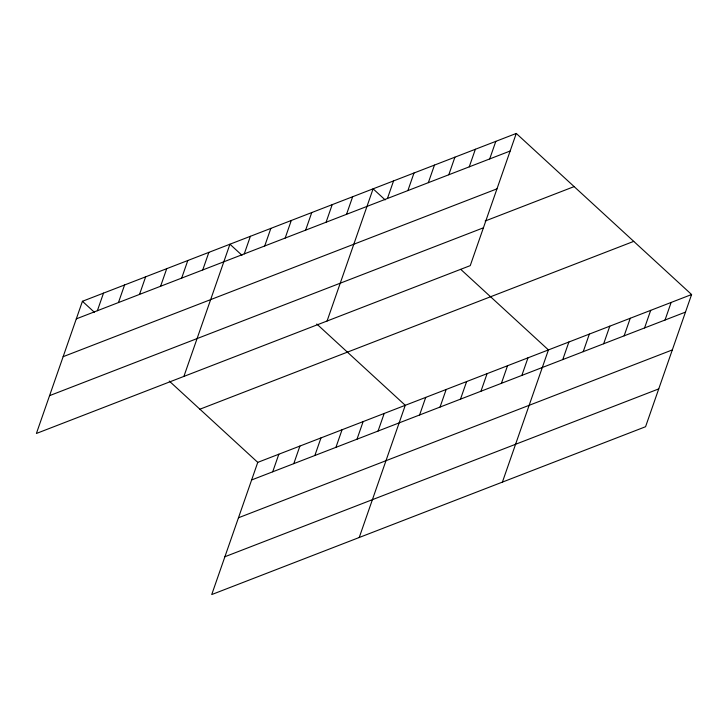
<?xml version="1.0" encoding="UTF-8"?>
<svg xmlns="http://www.w3.org/2000/svg" width="728" height="728" viewBox="0 0 728 728"><rect width="100%" height="100%" fill="white"/><g stroke="black" fill="none" stroke-linecap="round" stroke-linejoin="round"><path stroke-width="1.09" d="M516.27 133.442L82.428 301.283L36.4 433.469L470.243 265.629L516.27 133.442L691.6 294.531L645.572 426.717L211.73 594.558L257.757 462.371L691.6 294.531M97.379 310.71L103.503 293.129M118.455 302.557L124.579 284.976M139.521 294.412L145.646 276.822M160.597 286.259L166.721 268.668M181.672 278.105L187.797 260.524M202.739 269.952L208.863 252.37M183.902 376.403L229.939 244.217L241.987 255.291M244.262 253.89L250.386 236.3M264.719 245.973L270.843 228.392M285.167 238.065L291.291 220.475M305.624 230.148L311.748 212.567M326.08 222.24L332.196 204.65M346.528 214.323L352.652 196.742M272.709 471.799L278.833 454.217M327.072 321.012L373.1 188.825L385.158 199.9M293.784 463.654L299.909 446.064M387.433 198.498L393.557 180.917M314.851 455.501L320.975 437.919M407.889 190.59L414.005 173M335.926 447.347L342.051 429.766M428.337 182.673L434.461 165.092M448.794 174.766L454.909 157.175M357.002 439.193L363.126 421.612M469.241 166.849L475.366 149.267M378.069 431.04L384.193 413.459M489.698 158.941L495.814 141.35M359.232 537.491L405.269 405.305L316.771 323.996M419.592 414.978L425.716 397.397M440.049 407.061L446.173 389.48M460.496 399.153L466.621 381.572M480.953 391.236L487.078 373.655M501.41 383.328L507.525 365.747M521.858 375.411L527.982 357.83M502.402 482.109L548.43 349.922L460.769 269.378M562.762 359.587L568.886 342.005M583.219 351.679L589.334 334.097M603.667 343.762L609.791 326.18M624.124 335.854L630.239 318.273M644.571 327.937L650.695 310.356M665.028 320.029L671.143 302.448M76.313 318.864L510.146 151.024M63.136 356.684L496.978 188.843M485.157 221.021L574.128 186.605M49.568 395.65L483.41 227.809M199.9 409.209L633.742 241.368M251.642 479.952L685.476 312.112M238.466 517.772L672.308 349.931M224.897 556.738L658.74 388.898M82.428 301.283L94.485 312.358M169.269 381.062L257.757 462.371"/></g></svg>
